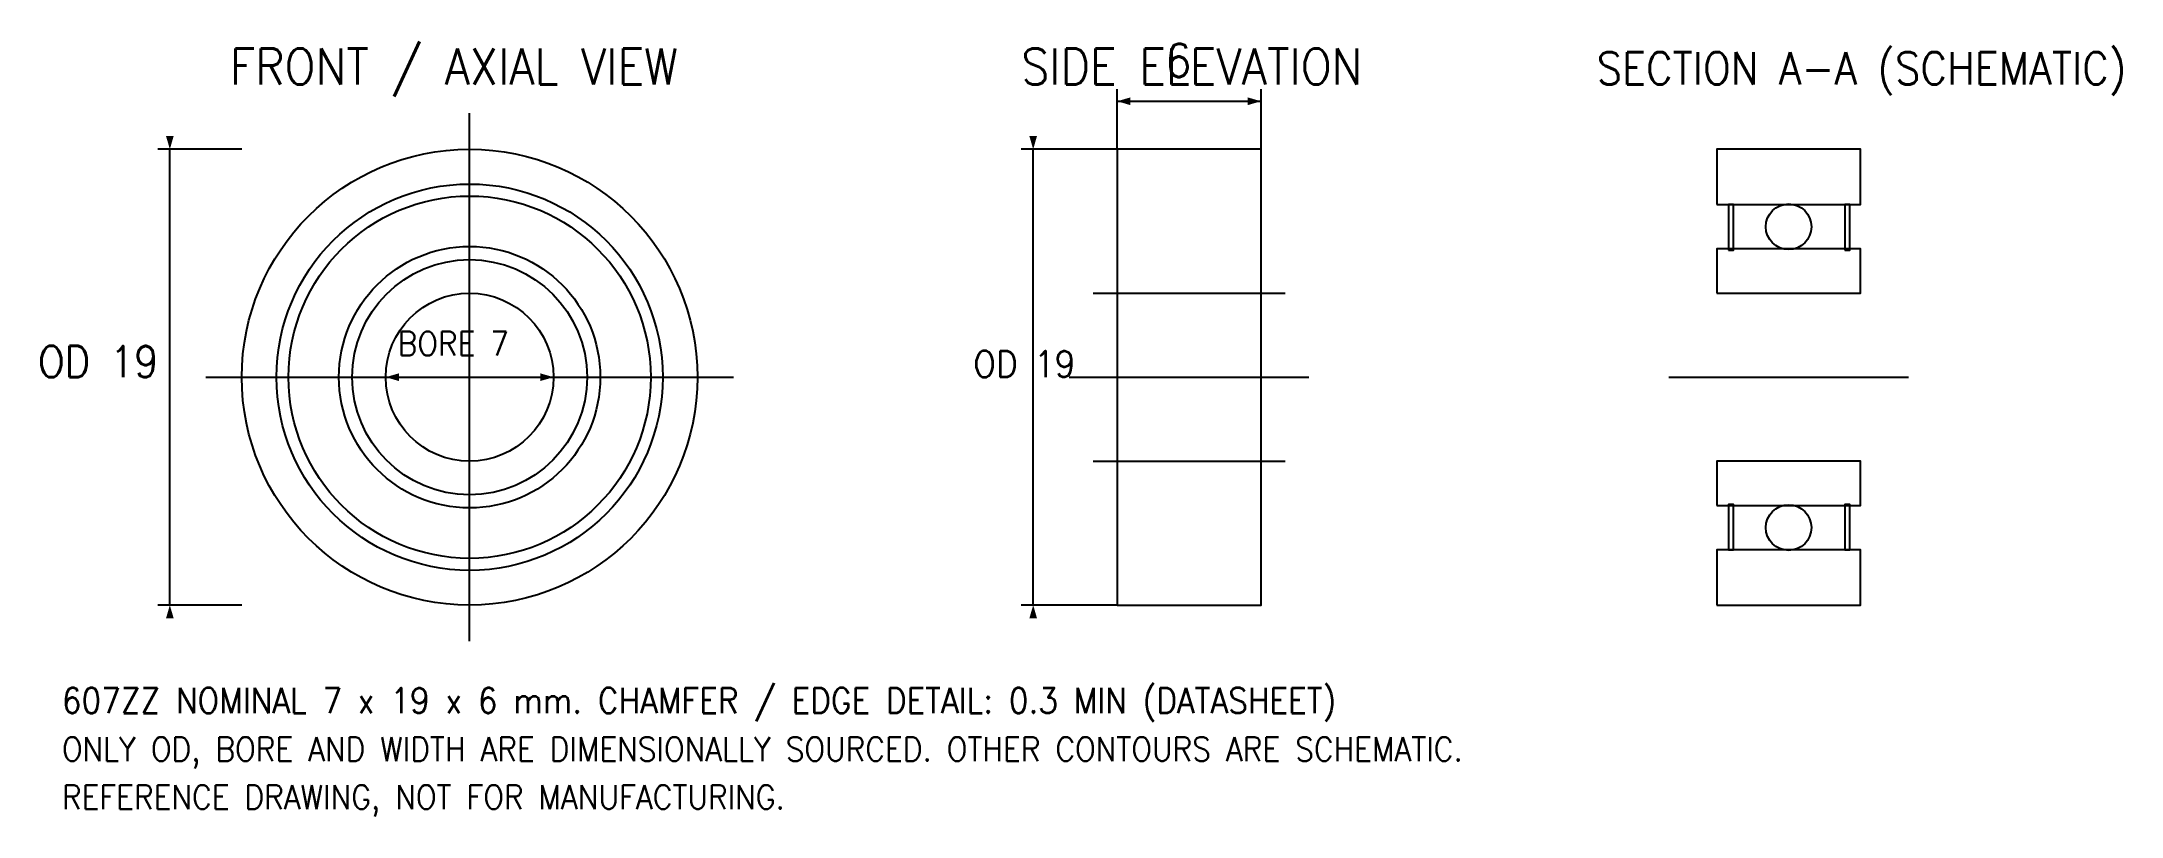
# Model space of a CAD drawing. Header units: millimetres. Extents: x -17.8 to 68.9, y -18.3 to 14.
import ezdxf

# ---------------------------------------------------------------- set-up
doc = ezdxf.new("R2010")
doc.units = ezdxf.units.MM
for name, color, linetype in [('CENTRE', 4, 'CONTINUOUS'), ('DIMENSIONS', 5, 'CONTINUOUS'), ('HIDDEN', 8, 'CONTINUOUS'), ('NOMINAL', 7, 'CONTINUOUS'), ('SCHEMATIC', 8, 'CONTINUOUS'), ('TEXT', 7, 'CONTINUOUS')]:
    doc.layers.add(name, color=color, linetype=linetype)
doc.styles.get("Standard").update_dxf_attribs({"font": 'STANDARD'})

msp = doc.modelspace()

# ---------------------------------------------------------------- linework, layer by layer
at = {"layer": 'CENTRE'}
for p, q in [((0, -11), (0, 11)), ((-11, 0), (11, 0)), ((25, 0), (35, 0)), ((50, 0), (60, 0))]:
    msp.add_line(p, q, dxfattribs=at)
at = {"layer": 'DIMENSIONS'}
for p, q in [((27, 9.5), (27, 12)), ((27, 11.5), (33, 11.5)), ((33, 9.5), (33, 12)), ((-9.5, 9.5), (-13, 9.5)), ((-12.5, -9.5), (-12.5, 9.5)), ((27, 9.5), (23, 9.5)), ((23.5, -9.5), (23.5, 9.5)), ((-3.5, 0), (3.5, 0)), ((-9.5, -9.5), (-13, -9.5)), ((27, -9.5), (23, -9.5))]:
    msp.add_line(p, q, dxfattribs=at)
for points in [[(27, 11.5), (27.55, 11.3405), (27.55, 11.6595)], [(33, 11.5), (32.45, 11.6595), (32.45, 11.3405)], [(-12.5, 9.5), (-12.3405, 10.05), (-12.6595, 10.05)], [(23.5, 9.5), (23.6595, 10.05), (23.3405, 10.05)], [(-3.5, 0), (-2.95, -0.1595), (-2.95, 0.1595)], [(3.5, 0), (2.95, 0.1595), (2.95, -0.1595)], [(-12.5, -9.5), (-12.6595, -10.05), (-12.3405, -10.05)], [(23.5, -9.5), (23.3405, -10.05), (23.6595, -10.05)]]:
    msp.add_solid(points, dxfattribs=at)
at = {"layer": 'HIDDEN'}
for p, q in [((26, 3.5), (34, 3.5)), ((26, -3.5), (34, -3.5))]:
    msp.add_line(p, q, dxfattribs=at)
at = {"layer": 'NOMINAL'}
msp.add_lwpolyline([(27, -9.5), (33, -9.5), (33, 9.5), (27, 9.5)], close=True, dxfattribs=at)
for radius in [9.5, 3.5]:
    msp.add_circle((0, 0), radius, dxfattribs=at)
at = {"layer": 'SCHEMATIC'}
for points in [[(52, 7.2), (58, 7.2), (58, 9.5), (52, 9.5)], [(52.5, 5.3), (52.7, 5.3), (52.7, 7.2), (52.5, 7.2)], [(57.35, 5.3), (57.55, 5.3), (57.55, 7.2), (57.35, 7.2)], [(52, 3.5), (58, 3.5), (58, 5.35), (52, 5.35)], [(52, -5.35), (58, -5.35), (58, -3.5), (52, -3.5)], [(52.5, -7.2), (52.7, -7.2), (52.7, -5.3), (52.5, -5.3)], [(57.35, -7.2), (57.55, -7.2), (57.55, -5.3), (57.35, -5.3)], [(52, -9.5), (58, -9.5), (58, -7.2), (52, -7.2)]]:
    msp.add_lwpolyline(points, close=True, dxfattribs=at)
for centre, radius in [((0, 0), 8.05), ((0, 0), 7.55), ((55, 6.27), 0.95), ((0, 0), 5.45), ((0, 0), 4.9), ((55, -6.27), 0.95)]:
    msp.add_circle(centre, radius, dxfattribs=at)

# ---------------------------------------------------------------- texts
at = {"layer": 'TEXT'}
for s, height, p in [('FRONT / AXIAL VIEW', 1.5, (-10, 12.2)), ('6', 1.4, (29, 12.5)), ('SIDE ELEVATION', 1.5, (23, 12.2)), ('SECTION A-A (SCHEMATIC)', 1.35, (47, 12.2)), ('BORE 7', 1, (-3, 0.9)), ('OD 19', 1.3, (-18, 0)), ('OD 19', 1.1, (21, 0)), ('607ZZ NOMINAL 7 x 19 x 6 mm. CHAMFER / EDGE DETAIL: 0.3 MIN (DATASHEET)', 1.05, (-17, -14)), ('ONLY OD, BORE AND WIDTH ARE DIMENSIONALLY SOURCED. OTHER CONTOURS ARE SCHEMATIC.', 1, (-17, -16)), ('REFERENCE DRAWING, NOT FOR MANUFACTURING.', 1, (-17, -18))]:
    msp.add_text(s, height=height, dxfattribs=at).set_placement(p)

doc.saveas('drawing.dxf')
